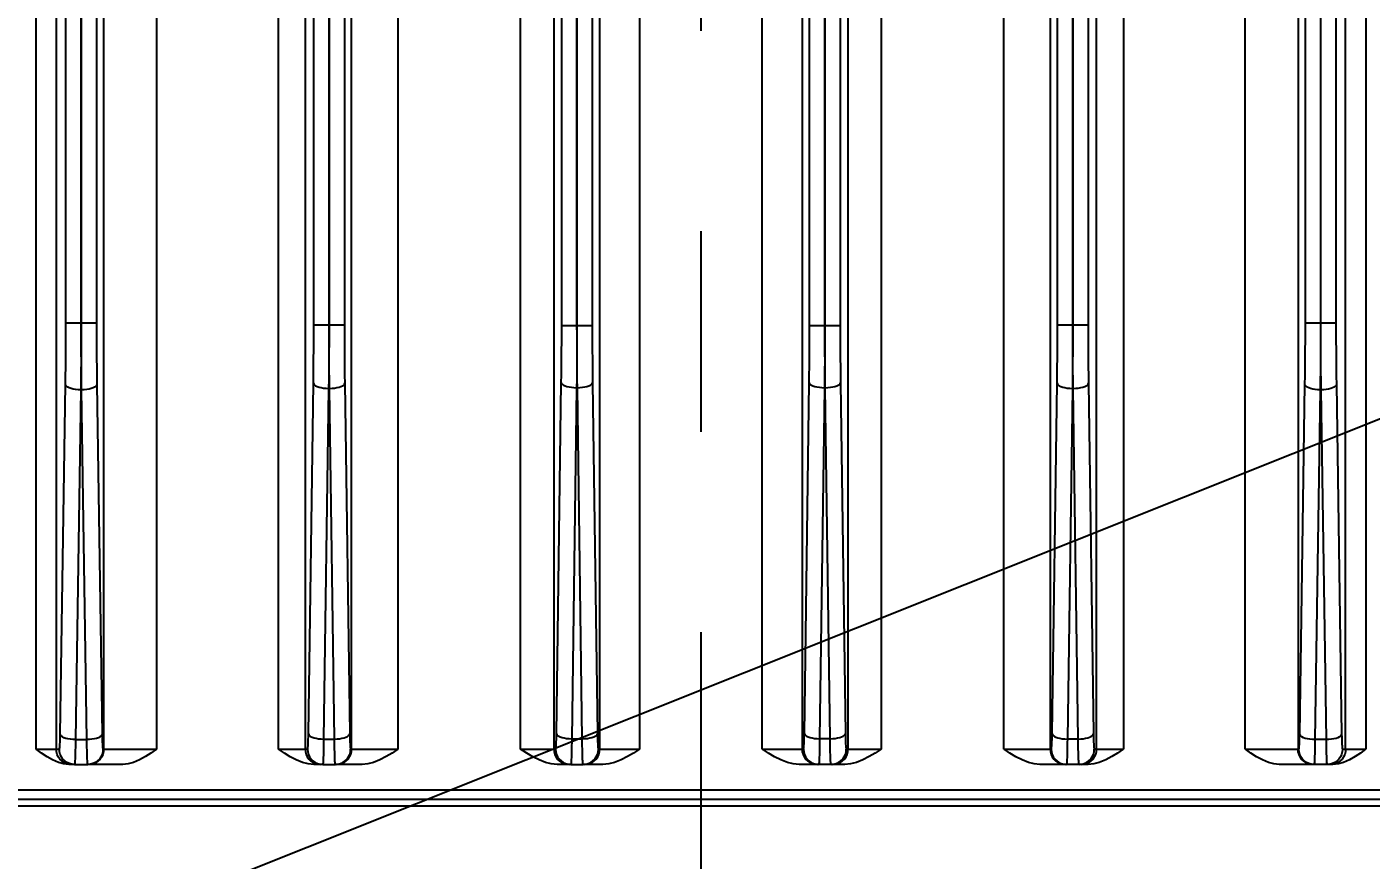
# Model space of a CAD drawing. Header units: millimetres. Extents: x 184 to 2141, y 95 to 1347.
# Drawn here: x 791.14 to 833.72, y 685.35 to 711.73 of the extents above; entities that cross this region are included whole.
import ezdxf
from ezdxf import colors
from ezdxf.entities.mleader import LeaderData, LeaderLine
from ezdxf.math import Vec2, Vec3

# ---------------------------------------------------------------- set-up
doc = ezdxf.new("R2010")
doc.units = ezdxf.units.MM
doc.linetypes.add('CENTER', pattern=[50.8, 31.75, -6.35, 6.35, -6.35])
doc.layers.add('chuda', color=61, linetype='Continuous')
doc.layers.add('oś', color=151, linetype='CENTER')
doc.styles.get("Standard").update_dxf_attribs({"font": 'arial.ttf'})

msp = doc.modelspace()

# ---------------------------------------------------------------- linework, layer by layer
at = {"color": 7, "linetype": 'Continuous'}
for p, q in [((791.428, 688.86), (791.428, 783.823)), ((792.066, 783.823), (792.066, 688.86)), ((793.571, 688.86), (793.571, 783.823)), ((795.244, 783.823), (795.244, 688.86)), ((799.107, 688.86), (799.107, 783.823)), ((799.953, 783.823), (799.953, 688.86)), ((801.424, 688.86), (801.424, 783.823)), ((802.891, 783.823), (802.891, 688.86)), ((806.775, 688.86), (806.775, 783.823)), ((807.827, 783.823), (807.827, 688.86)), ((809.284, 688.86), (809.284, 783.823)), ((810.544, 783.823), (810.544, 688.86)), ((814.434, 688.86), (814.434, 783.823)), ((815.694, 783.823), (815.694, 688.86)), ((817.151, 688.86), (817.151, 783.823)), ((818.203, 783.823), (818.203, 688.86)), ((822.087, 688.86), (822.087, 783.823)), ((823.554, 783.823), (823.554, 688.86)), ((825.025, 688.86), (825.025, 783.823)), ((825.871, 783.823), (825.871, 688.86)), ((829.734, 688.86), (829.734, 783.823)), ((831.407, 783.823), (831.407, 688.86)), ((832.912, 688.86), (832.912, 783.823)), ((833.55, 783.823), (833.55, 688.86)), ((792.372, 702.355), (792.372, 773.469)), ((792.855, 773.469), (792.855, 702.355)), ((792.857, 702.355), (792.857, 773.469)), ((793.34, 773.469), (793.34, 702.355)), ((800.225, 702.301), (800.225, 773.523)), ((800.708, 773.523), (800.708, 702.301)), ((800.71, 702.301), (800.71, 773.523)), ((801.193, 773.523), (801.193, 702.301)), ((808.079, 702.274), (808.079, 773.55)), ((808.562, 773.55), (808.562, 702.274)), ((808.563, 702.274), (808.563, 773.55)), ((809.046, 773.55), (809.046, 702.274)), ((815.932, 702.274), (815.932, 773.55)), ((816.415, 773.55), (816.415, 702.274)), ((816.417, 702.274), (816.417, 773.55)), ((816.899, 773.55), (816.899, 702.274)), ((823.785, 702.301), (823.785, 773.523)), ((824.268, 773.523), (824.268, 702.301)), ((824.27, 702.301), (824.27, 773.523)), ((824.753, 773.523), (824.753, 702.301)), ((831.638, 702.355), (831.638, 773.469)), ((832.121, 773.469), (832.121, 702.355)), ((832.123, 702.355), (832.123, 773.469)), ((832.606, 773.469), (832.606, 702.355)), ((792.855, 702.355), (792.372, 702.355)), ((792.855, 702.355), (792.857, 702.355)), ((793.34, 702.355), (792.857, 702.355)), ((800.225, 702.301), (800.708, 702.301)), ((800.708, 702.301), (800.71, 702.301)), ((800.71, 702.301), (801.193, 702.301)), ((808.079, 702.274), (808.562, 702.274)), ((808.562, 702.274), (808.563, 702.274)), ((808.563, 702.274), (809.046, 702.274)), ((815.932, 702.274), (816.415, 702.274)), ((816.417, 702.274), (816.415, 702.274)), ((816.417, 702.274), (816.899, 702.274)), ((823.785, 702.301), (824.268, 702.301)), ((824.27, 702.301), (824.268, 702.301)), ((824.27, 702.301), (824.753, 702.301)), ((832.121, 702.355), (831.638, 702.355)), ((832.123, 702.355), (832.121, 702.355)), ((832.606, 702.355), (832.123, 702.355)), ((792.192, 689.331), (792.358, 700.41)), ((792.841, 700.241), (792.675, 689.162)), ((792.841, 700.241), (792.871, 700.241)), ((793.037, 689.162), (792.871, 700.241)), ((793.354, 700.41), (793.52, 689.331)), ((800.055, 689.343), (800.213, 700.447)), ((800.696, 700.286), (800.538, 689.182)), ((800.696, 700.286), (800.723, 700.286)), ((800.881, 689.182), (800.723, 700.286)), ((801.206, 700.447), (801.364, 689.343)), ((807.913, 689.349), (808.067, 700.466)), ((808.549, 700.309), (808.396, 689.192)), ((808.549, 700.309), (808.576, 700.309)), ((808.729, 689.192), (808.576, 700.309)), ((809.058, 700.466), (809.212, 689.349)), ((815.766, 689.349), (815.92, 700.466)), ((816.403, 700.309), (816.249, 689.192)), ((816.429, 700.309), (816.403, 700.309)), ((816.582, 689.192), (816.429, 700.309)), ((816.912, 700.466), (817.065, 689.349)), ((823.615, 689.343), (823.772, 700.447)), ((824.255, 700.286), (824.097, 689.182)), ((824.283, 700.286), (824.255, 700.286)), ((824.44, 689.182), (824.283, 700.286)), ((824.765, 700.447), (824.923, 689.343)), ((831.458, 689.331), (831.624, 700.41)), ((832.107, 700.241), (831.941, 689.162)), ((832.137, 700.241), (832.107, 700.241)), ((832.303, 689.162), (832.137, 700.241)), ((832.62, 700.41), (832.786, 689.331)), ((792.675, 689.162), (793.037, 689.162)), ((800.538, 689.182), (800.881, 689.182)), ((808.396, 689.192), (808.729, 689.192)), ((816.582, 689.192), (816.249, 689.192)), ((824.44, 689.182), (824.097, 689.182)), ((832.303, 689.162), (831.941, 689.162)), ((791.428, 688.86), (792.066, 688.86)), ((792.066, 688.86), (792.165, 688.86)), ((793.547, 688.86), (793.571, 688.86)), ((793.571, 688.86), (795.244, 688.86)), ((799.107, 688.86), (799.953, 688.86)), ((799.953, 688.86), (800.027, 688.86)), ((801.391, 688.86), (801.424, 688.86)), ((801.424, 688.86), (802.891, 688.86)), ((806.775, 688.86), (807.827, 688.86)), ((807.827, 688.86), (807.885, 688.86)), ((809.24, 688.86), (809.284, 688.86)), ((809.284, 688.86), (810.544, 688.86)), ((814.434, 688.86), (815.694, 688.86)), ((815.694, 688.86), (815.739, 688.86)), ((817.093, 688.86), (817.151, 688.86)), ((817.151, 688.86), (818.203, 688.86)), ((822.087, 688.86), (823.554, 688.86)), ((823.554, 688.86), (823.587, 688.86)), ((824.951, 688.86), (825.025, 688.86)), ((825.025, 688.86), (825.871, 688.86)), ((829.734, 688.86), (831.407, 688.86)), ((831.407, 688.86), (831.431, 688.86)), ((832.813, 688.86), (832.912, 688.86)), ((832.912, 688.86), (833.55, 688.86)), ((792.549, 688.376), (792.466, 688.376)), ((792.648, 688.376), (792.549, 688.376)), ((792.648, 688.376), (793.065, 688.376)), ((793.088, 688.376), (793.065, 688.376)), ((794.173, 688.376), (793.088, 688.376)), ((800.436, 688.376), (800.226, 688.376)), ((800.51, 688.376), (800.436, 688.376)), ((800.51, 688.376), (800.908, 688.376)), ((800.941, 688.376), (800.908, 688.376)), ((801.753, 688.376), (800.941, 688.376)), ((808.31, 688.376), (807.935, 688.376)), ((808.368, 688.376), (808.31, 688.376)), ((808.368, 688.376), (808.757, 688.376)), ((808.801, 688.376), (808.757, 688.376)), ((809.378, 688.376), (808.801, 688.376)), ((816.177, 688.376), (815.6, 688.376)), ((816.221, 688.376), (816.177, 688.376)), ((816.61, 688.376), (816.221, 688.376)), ((816.668, 688.376), (816.61, 688.376)), ((817.043, 688.376), (816.668, 688.376)), ((824.037, 688.376), (823.225, 688.376)), ((824.07, 688.376), (824.037, 688.376)), ((824.468, 688.376), (824.07, 688.376)), ((824.543, 688.376), (824.468, 688.376)), ((824.752, 688.376), (824.543, 688.376)), ((831.89, 688.376), (830.805, 688.376)), ((831.914, 688.376), (831.89, 688.376)), ((832.331, 688.376), (831.914, 688.376)), ((832.429, 688.376), (832.331, 688.376)), ((832.512, 688.376), (832.429, 688.376)), ((788.924, 687.571), (836.054, 687.571)), ((836.697, 687.06), (788.282, 687.06)), ((836.237, 687.263), (788.741, 687.263))]:
    msp.add_line(p, q, dxfattribs=at)
at = {"color": 7, "linetype": 'Continuous', "flags": 128}
for points in [[(792.358, 700.41), (792.362, 700.679), (792.365, 700.951), (792.368, 701.228), (792.37, 701.507), (792.371, 701.789), (792.372, 702.072), (792.372, 702.355)], [(792.855, 702.355), (792.855, 702.047), (792.854, 701.739), (792.853, 701.433), (792.851, 701.13), (792.848, 700.829), (792.845, 700.533), (792.841, 700.241)], [(792.871, 700.241), (792.867, 700.533), (792.864, 700.829), (792.862, 701.13), (792.86, 701.433), (792.858, 701.739), (792.857, 702.047), (792.857, 702.355)], [(793.34, 702.355), (793.34, 702.072), (793.341, 701.789), (793.342, 701.507), (793.344, 701.228), (793.347, 700.951), (793.35, 700.679), (793.354, 700.41)], [(800.213, 700.447), (800.216, 700.704), (800.219, 700.964), (800.221, 701.228), (800.223, 701.494), (800.224, 701.762), (800.225, 702.031), (800.225, 702.301)], [(800.708, 702.301), (800.708, 702.008), (800.707, 701.715), (800.706, 701.424), (800.704, 701.134), (800.702, 700.848), (800.699, 700.565), (800.696, 700.286)], [(800.723, 700.286), (800.72, 700.565), (800.717, 700.848), (800.714, 701.134), (800.713, 701.424), (800.711, 701.715), (800.71, 702.008), (800.71, 702.301)], [(801.193, 702.301), (801.193, 702.031), (801.194, 701.762), (801.195, 701.494), (801.197, 701.228), (801.2, 700.964), (801.202, 700.704), (801.206, 700.447)], [(808.067, 700.466), (808.07, 700.716), (808.072, 700.971), (808.075, 701.228), (808.076, 701.487), (808.078, 701.749), (808.078, 702.011), (808.079, 702.274)], [(808.562, 702.274), (808.561, 701.988), (808.561, 701.703), (808.559, 701.419), (808.558, 701.137), (808.555, 700.857), (808.553, 700.581), (808.549, 700.309)], [(808.576, 700.309), (808.572, 700.581), (808.57, 700.857), (808.567, 701.137), (808.566, 701.419), (808.564, 701.703), (808.564, 701.988), (808.563, 702.274)], [(809.046, 702.274), (809.046, 702.011), (809.047, 701.749), (809.048, 701.487), (809.05, 701.228), (809.052, 700.971), (809.055, 700.716), (809.058, 700.466)], [(815.92, 700.466), (815.923, 700.716), (815.926, 700.971), (815.928, 701.228), (815.93, 701.487), (815.931, 701.749), (815.932, 702.011), (815.932, 702.274)], [(816.415, 702.274), (816.415, 701.988), (816.414, 701.703), (816.413, 701.419), (816.411, 701.137), (816.409, 700.857), (816.406, 700.581), (816.403, 700.309)], [(816.429, 700.309), (816.425, 700.581), (816.423, 700.857), (816.421, 701.137), (816.419, 701.419), (816.418, 701.703), (816.417, 701.988), (816.417, 702.274)], [(816.899, 702.274), (816.9, 702.011), (816.9, 701.749), (816.902, 701.487), (816.903, 701.228), (816.906, 700.971), (816.908, 700.716), (816.912, 700.466)], [(823.772, 700.447), (823.776, 700.704), (823.779, 700.964), (823.781, 701.228), (823.783, 701.494), (823.784, 701.762), (823.785, 702.031), (823.785, 702.301)], [(824.268, 702.301), (824.268, 702.008), (824.267, 701.715), (824.266, 701.424), (824.264, 701.134), (824.261, 700.848), (824.259, 700.565), (824.255, 700.286)], [(824.283, 700.286), (824.279, 700.565), (824.276, 700.848), (824.274, 701.134), (824.272, 701.424), (824.271, 701.715), (824.27, 702.008), (824.27, 702.301)], [(824.753, 702.301), (824.753, 702.031), (824.754, 701.762), (824.755, 701.494), (824.757, 701.228), (824.759, 700.964), (824.762, 700.704), (824.765, 700.447)], [(831.624, 700.41), (831.628, 700.679), (831.631, 700.951), (831.634, 701.228), (831.636, 701.507), (831.637, 701.789), (831.638, 702.072), (831.638, 702.355)], [(832.121, 702.355), (832.121, 702.047), (832.12, 701.739), (832.119, 701.433), (832.117, 701.13), (832.114, 700.829), (832.111, 700.533), (832.107, 700.241)], [(832.137, 700.241), (832.133, 700.533), (832.13, 700.829), (832.128, 701.13), (832.126, 701.433), (832.124, 701.739), (832.123, 702.047), (832.123, 702.355)], [(832.606, 702.355), (832.606, 702.072), (832.607, 701.789), (832.608, 701.507), (832.61, 701.228), (832.613, 700.951), (832.616, 700.679), (832.62, 700.41)], [(792.841, 700.241), (792.759, 700.245), (792.68, 700.253), (792.605, 700.266), (792.537, 700.283), (792.477, 700.304), (792.429, 700.328), (792.392, 700.354), (792.368, 700.382), (792.358, 700.41)], [(793.354, 700.41), (793.344, 700.382), (793.32, 700.354), (793.283, 700.328), (793.235, 700.304), (793.175, 700.283), (793.107, 700.266), (793.033, 700.253), (792.953, 700.245), (792.871, 700.241)], [(800.213, 700.447), (800.223, 700.42), (800.247, 700.393), (800.283, 700.368), (800.332, 700.346), (800.391, 700.326), (800.459, 700.31), (800.534, 700.297), (800.614, 700.289), (800.696, 700.286)], [(800.723, 700.286), (800.805, 700.289), (800.884, 700.297), (800.959, 700.31), (801.027, 700.326), (801.087, 700.346), (801.135, 700.368), (801.172, 700.393), (801.196, 700.42), (801.206, 700.447)], [(808.067, 700.466), (808.077, 700.439), (808.1, 700.413), (808.137, 700.389), (808.186, 700.367), (808.245, 700.347), (808.313, 700.332), (808.388, 700.32), (808.468, 700.312), (808.549, 700.309)], [(808.576, 700.309), (808.657, 700.312), (808.737, 700.32), (808.812, 700.332), (808.88, 700.347), (808.939, 700.367), (808.988, 700.389), (809.025, 700.413), (809.048, 700.439), (809.058, 700.466)], [(815.92, 700.466), (815.93, 700.439), (815.954, 700.413), (815.99, 700.389), (816.039, 700.367), (816.098, 700.347), (816.166, 700.332), (816.241, 700.32), (816.321, 700.312), (816.403, 700.309)], [(816.429, 700.309), (816.511, 700.312), (816.59, 700.32), (816.665, 700.332), (816.733, 700.347), (816.792, 700.367), (816.841, 700.389), (816.878, 700.413), (816.901, 700.439), (816.912, 700.466)], [(823.772, 700.447), (823.782, 700.42), (823.806, 700.393), (823.843, 700.368), (823.892, 700.346), (823.951, 700.326), (824.019, 700.31), (824.094, 700.297), (824.173, 700.289), (824.255, 700.286)], [(824.283, 700.286), (824.364, 700.289), (824.444, 700.297), (824.519, 700.31), (824.587, 700.326), (824.646, 700.346), (824.695, 700.368), (824.732, 700.393), (824.755, 700.42), (824.765, 700.447)], [(832.107, 700.241), (832.025, 700.245), (831.946, 700.253), (831.871, 700.266), (831.803, 700.283), (831.743, 700.304), (831.695, 700.328), (831.658, 700.354), (831.634, 700.382), (831.624, 700.41)], [(832.62, 700.41), (832.61, 700.382), (832.586, 700.354), (832.549, 700.328), (832.501, 700.304), (832.441, 700.283), (832.373, 700.266), (832.299, 700.253), (832.219, 700.245), (832.137, 700.241)], [(792.165, 688.86), (792.169, 688.866), (792.172, 688.886), (792.176, 688.918), (792.18, 688.963), (792.183, 689.018), (792.186, 689.084), (792.188, 689.159), (792.19, 689.242), (792.192, 689.331)], [(792.675, 689.162), (792.593, 689.165), (792.513, 689.174), (792.438, 689.187), (792.37, 689.204), (792.311, 689.224), (792.263, 689.248), (792.226, 689.274), (792.202, 689.302), (792.192, 689.331)], [(792.675, 689.162), (792.674, 689.04), (792.672, 688.924), (792.67, 688.817), (792.668, 688.719), (792.665, 688.632), (792.663, 688.556), (792.66, 688.492), (792.657, 688.442), (792.654, 688.406), (792.651, 688.384), (792.648, 688.376)], [(793.52, 689.331), (793.51, 689.302), (793.486, 689.274), (793.45, 689.248), (793.401, 689.224), (793.342, 689.204), (793.274, 689.187), (793.199, 689.174), (793.119, 689.165), (793.037, 689.162)], [(793.065, 688.376), (793.061, 688.384), (793.058, 688.406), (793.055, 688.442), (793.052, 688.492), (793.049, 688.556), (793.047, 688.632), (793.044, 688.719), (793.042, 688.817), (793.04, 688.924), (793.039, 689.04), (793.037, 689.162)], [(793.52, 689.331), (793.522, 689.242), (793.524, 689.159), (793.526, 689.084), (793.529, 689.018), (793.533, 688.963), (793.536, 688.918), (793.54, 688.886), (793.544, 688.866), (793.547, 688.86)], [(800.027, 688.86), (800.031, 688.866), (800.035, 688.887), (800.039, 688.92), (800.043, 688.965), (800.046, 689.023), (800.049, 689.09), (800.051, 689.167), (800.053, 689.252), (800.055, 689.343)], [(800.055, 689.343), (800.065, 689.316), (800.089, 689.289), (800.126, 689.264), (800.174, 689.241), (800.233, 689.222), (800.301, 689.205), (800.376, 689.193), (800.456, 689.185), (800.538, 689.182)], [(800.538, 689.182), (800.537, 689.067), (800.535, 688.958), (800.534, 688.856), (800.532, 688.761), (800.53, 688.675), (800.527, 688.598), (800.525, 688.532), (800.522, 688.477), (800.519, 688.433), (800.516, 688.402), (800.513, 688.383), (800.51, 688.376)], [(800.881, 689.182), (800.963, 689.185), (801.042, 689.193), (801.117, 689.205), (801.185, 689.222), (801.244, 689.241), (801.293, 689.264), (801.33, 689.289), (801.354, 689.316), (801.364, 689.343)], [(800.908, 688.376), (800.905, 688.383), (800.902, 688.402), (800.899, 688.433), (800.897, 688.477), (800.894, 688.532), (800.891, 688.598), (800.889, 688.675), (800.887, 688.761), (800.885, 688.856), (800.883, 688.958), (800.882, 689.067), (800.881, 689.182)], [(801.364, 689.343), (801.365, 689.252), (801.367, 689.167), (801.37, 689.09), (801.373, 689.023), (801.376, 688.965), (801.379, 688.92), (801.383, 688.887), (801.387, 688.866), (801.391, 688.86)], [(807.885, 688.86), (807.889, 688.867), (807.893, 688.887), (807.897, 688.921), (807.901, 688.967), (807.904, 689.025), (807.907, 689.093), (807.909, 689.171), (807.911, 689.257), (807.913, 689.349)], [(807.913, 689.349), (807.923, 689.322), (807.947, 689.296), (807.984, 689.272), (808.032, 689.25), (808.091, 689.23), (808.159, 689.215), (808.234, 689.203), (808.314, 689.195), (808.396, 689.192)], [(808.396, 689.192), (808.395, 689.076), (808.393, 688.966), (808.392, 688.862), (808.39, 688.766), (808.388, 688.679), (808.385, 688.601), (808.383, 688.534), (808.38, 688.478), (808.377, 688.434), (808.374, 688.402), (808.371, 688.383), (808.368, 688.376)], [(808.729, 689.192), (808.811, 689.195), (808.891, 689.203), (808.965, 689.215), (809.033, 689.23), (809.093, 689.25), (809.141, 689.272), (809.178, 689.296), (809.202, 689.322), (809.212, 689.349)], [(808.757, 688.376), (808.754, 688.383), (808.751, 688.402), (808.748, 688.434), (808.745, 688.478), (808.742, 688.534), (808.74, 688.601), (808.737, 688.679), (808.735, 688.766), (808.733, 688.862), (808.732, 688.966), (808.73, 689.076), (808.729, 689.192)], [(809.212, 689.349), (809.214, 689.257), (809.216, 689.171), (809.218, 689.093), (809.221, 689.025), (809.224, 688.967), (809.228, 688.921), (809.232, 688.887), (809.236, 688.867), (809.24, 688.86)], [(815.739, 688.86), (815.743, 688.867), (815.746, 688.887), (815.75, 688.921), (815.754, 688.967), (815.757, 689.025), (815.76, 689.093), (815.762, 689.171), (815.765, 689.257), (815.766, 689.349)], [(815.766, 689.349), (815.776, 689.322), (815.8, 689.296), (815.837, 689.272), (815.885, 689.25), (815.945, 689.23), (816.013, 689.215), (816.088, 689.203), (816.167, 689.195), (816.249, 689.192)], [(816.249, 689.192), (816.248, 689.076), (816.246, 688.966), (816.245, 688.862), (816.243, 688.766), (816.241, 688.679), (816.238, 688.601), (816.236, 688.534), (816.233, 688.478), (816.23, 688.434), (816.227, 688.402), (816.224, 688.383), (816.221, 688.376)], [(816.582, 689.192), (816.664, 689.195), (816.744, 689.203), (816.819, 689.215), (816.887, 689.23), (816.946, 689.25), (816.995, 689.272), (817.031, 689.296), (817.055, 689.322), (817.065, 689.349)], [(816.61, 688.376), (816.607, 688.383), (816.604, 688.402), (816.601, 688.434), (816.598, 688.478), (816.595, 688.534), (816.593, 688.601), (816.591, 688.679), (816.588, 688.766), (816.587, 688.862), (816.585, 688.966), (816.583, 689.076), (816.582, 689.192)], [(817.065, 689.349), (817.067, 689.257), (817.069, 689.171), (817.071, 689.093), (817.074, 689.025), (817.078, 688.967), (817.081, 688.921), (817.085, 688.887), (817.089, 688.867), (817.093, 688.86)], [(823.587, 688.86), (823.591, 688.866), (823.595, 688.887), (823.599, 688.92), (823.602, 688.965), (823.605, 689.023), (823.608, 689.09), (823.611, 689.167), (823.613, 689.252), (823.615, 689.343)], [(823.615, 689.343), (823.625, 689.316), (823.648, 689.289), (823.685, 689.264), (823.734, 689.241), (823.793, 689.222), (823.861, 689.205), (823.936, 689.193), (824.015, 689.185), (824.097, 689.182)], [(824.097, 689.182), (824.096, 689.067), (824.095, 688.958), (824.093, 688.856), (824.091, 688.761), (824.089, 688.675), (824.087, 688.598), (824.084, 688.532), (824.082, 688.477), (824.079, 688.433), (824.076, 688.402), (824.073, 688.383), (824.07, 688.376)], [(824.44, 689.182), (824.522, 689.185), (824.602, 689.193), (824.677, 689.205), (824.745, 689.222), (824.804, 689.241), (824.853, 689.264), (824.889, 689.289), (824.913, 689.316), (824.923, 689.343)], [(824.468, 688.376), (824.465, 688.383), (824.462, 688.402), (824.459, 688.433), (824.456, 688.477), (824.453, 688.532), (824.451, 688.598), (824.449, 688.675), (824.446, 688.761), (824.445, 688.856), (824.443, 688.958), (824.441, 689.067), (824.44, 689.182)], [(824.923, 689.343), (824.925, 689.252), (824.927, 689.167), (824.929, 689.09), (824.932, 689.023), (824.936, 688.965), (824.939, 688.92), (824.943, 688.887), (824.947, 688.866), (824.951, 688.86)], [(831.431, 688.86), (831.435, 688.866), (831.438, 688.886), (831.442, 688.918), (831.446, 688.963), (831.449, 689.018), (831.452, 689.084), (831.454, 689.159), (831.456, 689.242), (831.458, 689.331)], [(831.941, 689.162), (831.859, 689.165), (831.779, 689.174), (831.704, 689.187), (831.636, 689.204), (831.577, 689.224), (831.529, 689.248), (831.492, 689.274), (831.468, 689.302), (831.458, 689.331)], [(831.941, 689.162), (831.94, 689.04), (831.938, 688.924), (831.936, 688.817), (831.934, 688.719), (831.931, 688.632), (831.929, 688.556), (831.926, 688.492), (831.923, 688.442), (831.92, 688.406), (831.917, 688.384), (831.914, 688.376)], [(832.786, 689.331), (832.776, 689.302), (832.752, 689.274), (832.716, 689.248), (832.667, 689.224), (832.608, 689.204), (832.54, 689.187), (832.465, 689.174), (832.385, 689.165), (832.303, 689.162)], [(832.331, 688.376), (832.327, 688.384), (832.324, 688.406), (832.321, 688.442), (832.318, 688.492), (832.315, 688.556), (832.313, 688.632), (832.31, 688.719), (832.308, 688.817), (832.306, 688.924), (832.305, 689.04), (832.303, 689.162)], [(832.786, 689.331), (832.788, 689.242), (832.79, 689.159), (832.792, 689.084), (832.795, 689.018), (832.799, 688.963), (832.802, 688.918), (832.806, 688.886), (832.81, 688.866), (832.813, 688.86)], [(792.466, 688.376), (792.3, 688.393), (792.134, 688.439), (791.95, 688.52), (791.774, 688.621), (791.601, 688.736), (791.431, 688.857), (791.428, 688.86)], [(792.549, 688.376), (792.465, 688.384), (792.384, 688.406), (792.308, 688.441), (792.239, 688.49), (792.179, 688.549), (792.131, 688.618), (792.095, 688.694), (792.074, 688.776), (792.066, 688.86)], [(792.648, 688.376), (792.564, 688.384), (792.482, 688.406), (792.406, 688.441), (792.337, 688.49), (792.278, 688.549), (792.229, 688.618), (792.194, 688.694), (792.172, 688.776), (792.165, 688.86)], [(793.547, 688.86), (793.54, 688.776), (793.518, 688.694), (793.483, 688.618), (793.434, 688.549), (793.375, 688.49), (793.306, 688.441), (793.23, 688.406), (793.148, 688.384), (793.065, 688.376)], [(793.571, 688.86), (793.564, 688.776), (793.542, 688.694), (793.506, 688.618), (793.458, 688.549), (793.399, 688.49), (793.33, 688.441), (793.253, 688.406), (793.172, 688.384), (793.088, 688.376)], [(795.244, 688.86), (795.241, 688.857), (795.067, 688.738), (794.89, 688.624), (794.705, 688.522), (794.513, 688.439), (794.347, 688.394), (794.173, 688.376)], [(800.226, 688.376), (800.047, 688.393), (799.869, 688.439), (799.671, 688.52), (799.481, 688.621), (799.294, 688.736), (799.111, 688.857), (799.107, 688.86)], [(799.953, 688.86), (799.96, 688.776), (799.982, 688.694), (800.017, 688.618), (800.066, 688.549), (800.125, 688.49), (800.194, 688.441), (800.27, 688.406), (800.352, 688.384), (800.436, 688.376)], [(800.027, 688.86), (800.035, 688.776), (800.057, 688.694), (800.092, 688.618), (800.14, 688.549), (800.2, 688.49), (800.269, 688.441), (800.345, 688.406), (800.426, 688.384), (800.51, 688.376)], [(800.908, 688.376), (800.992, 688.384), (801.073, 688.406), (801.15, 688.441), (801.219, 688.49), (801.278, 688.549), (801.326, 688.618), (801.362, 688.694), (801.384, 688.776), (801.391, 688.86)], [(800.941, 688.376), (801.025, 688.384), (801.107, 688.406), (801.183, 688.441), (801.252, 688.49), (801.311, 688.549), (801.36, 688.618), (801.395, 688.694), (801.417, 688.776), (801.424, 688.86)], [(802.891, 688.86), (802.887, 688.857), (802.703, 688.738), (802.516, 688.624), (802.319, 688.522), (802.115, 688.439), (801.938, 688.394), (801.753, 688.376)], [(807.935, 688.376), (807.75, 688.393), (807.565, 688.439), (807.36, 688.52), (807.163, 688.621), (806.969, 688.736), (806.778, 688.857), (806.775, 688.86)], [(807.827, 688.86), (807.835, 688.776), (807.857, 688.694), (807.892, 688.618), (807.94, 688.549), (808, 688.49), (808.069, 688.441), (808.145, 688.406), (808.226, 688.384), (808.31, 688.376)], [(807.885, 688.86), (807.893, 688.776), (807.914, 688.694), (807.95, 688.618), (807.998, 688.549), (808.058, 688.49), (808.127, 688.441), (808.203, 688.406), (808.284, 688.384), (808.368, 688.376)], [(808.757, 688.376), (808.841, 688.384), (808.922, 688.406), (808.998, 688.441), (809.067, 688.49), (809.127, 688.549), (809.175, 688.618), (809.21, 688.694), (809.232, 688.776), (809.24, 688.86)], [(808.801, 688.376), (808.885, 688.384), (808.966, 688.406), (809.043, 688.441), (809.112, 688.49), (809.171, 688.549), (809.219, 688.618), (809.255, 688.694), (809.277, 688.776), (809.284, 688.86)], [(810.544, 688.86), (810.54, 688.857), (810.352, 688.738), (810.16, 688.624), (809.959, 688.522), (809.749, 688.439), (809.568, 688.394), (809.378, 688.376)], [(815.6, 688.376), (815.415, 688.393), (815.229, 688.439), (815.023, 688.52), (814.825, 688.621), (814.63, 688.736), (814.438, 688.857), (814.434, 688.86)], [(815.694, 688.86), (815.701, 688.776), (815.723, 688.694), (815.759, 688.618), (815.807, 688.549), (815.866, 688.49), (815.935, 688.441), (816.012, 688.406), (816.093, 688.384), (816.177, 688.376)], [(815.739, 688.86), (815.746, 688.776), (815.768, 688.694), (815.803, 688.618), (815.852, 688.549), (815.911, 688.49), (815.98, 688.441), (816.056, 688.406), (816.138, 688.384), (816.221, 688.376)], [(816.61, 688.376), (816.694, 688.384), (816.775, 688.406), (816.851, 688.441), (816.92, 688.49), (816.98, 688.549), (817.028, 688.618), (817.064, 688.694), (817.085, 688.776), (817.093, 688.86)], [(816.668, 688.376), (816.752, 688.384), (816.833, 688.406), (816.909, 688.441), (816.978, 688.49), (817.038, 688.549), (817.086, 688.618), (817.122, 688.694), (817.143, 688.776), (817.151, 688.86)], [(818.203, 688.86), (818.2, 688.857), (818.013, 688.738), (817.822, 688.624), (817.622, 688.522), (817.413, 688.439), (817.232, 688.394), (817.043, 688.376)], [(823.225, 688.376), (823.044, 688.393), (822.863, 688.439), (822.662, 688.52), (822.469, 688.621), (822.278, 688.736), (822.091, 688.857), (822.087, 688.86)], [(823.554, 688.86), (823.561, 688.776), (823.583, 688.694), (823.619, 688.618), (823.667, 688.549), (823.726, 688.49), (823.795, 688.441), (823.872, 688.406), (823.953, 688.384), (824.037, 688.376)], [(823.587, 688.86), (823.594, 688.776), (823.616, 688.694), (823.652, 688.618), (823.7, 688.549), (823.76, 688.49), (823.829, 688.441), (823.905, 688.406), (823.986, 688.384), (824.07, 688.376)], [(824.468, 688.376), (824.552, 688.384), (824.633, 688.406), (824.709, 688.441), (824.778, 688.49), (824.838, 688.549), (824.886, 688.618), (824.922, 688.694), (824.943, 688.776), (824.951, 688.86)], [(824.543, 688.376), (824.626, 688.384), (824.708, 688.406), (824.784, 688.441), (824.853, 688.49), (824.912, 688.549), (824.961, 688.618), (824.996, 688.694), (825.018, 688.776), (825.025, 688.86)], [(825.871, 688.86), (825.867, 688.857), (825.687, 688.738), (825.504, 688.624), (825.311, 688.522), (825.109, 688.439), (824.935, 688.394), (824.752, 688.376)], [(830.805, 688.376), (830.636, 688.393), (830.466, 688.439), (830.276, 688.52), (830.094, 688.621), (829.914, 688.736), (829.737, 688.857), (829.734, 688.86)], [(831.89, 688.376), (831.806, 688.384), (831.725, 688.406), (831.648, 688.441), (831.579, 688.49), (831.52, 688.549), (831.472, 688.618), (831.436, 688.694), (831.414, 688.776), (831.407, 688.86)], [(831.914, 688.376), (831.83, 688.384), (831.748, 688.406), (831.672, 688.441), (831.603, 688.49), (831.544, 688.549), (831.495, 688.618), (831.46, 688.694), (831.438, 688.776), (831.431, 688.86)], [(832.813, 688.86), (832.806, 688.776), (832.784, 688.694), (832.749, 688.618), (832.7, 688.549), (832.641, 688.49), (832.572, 688.441), (832.496, 688.406), (832.414, 688.384), (832.331, 688.376)], [(832.912, 688.86), (832.905, 688.776), (832.883, 688.694), (832.847, 688.618), (832.799, 688.549), (832.739, 688.49), (832.67, 688.441), (832.594, 688.406), (832.513, 688.384), (832.429, 688.376)], [(833.55, 688.86), (833.547, 688.857), (833.38, 688.738), (833.21, 688.624), (833.031, 688.522), (832.844, 688.439), (832.682, 688.394), (832.512, 688.376)]]:
    msp.add_lwpolyline(points, dxfattribs=at)
at = {"layer": 'oś'}
msp.add_line((812.489, 844.965), (812.489, 476.626), dxfattribs=at)

# ---------------------------------------------------------------- leaders
at = {"layer": 'chuda'}
ml = msp.add_multileader_mtext('Standard', dxfattribs=at)
ml.set_content('55', color=256)
ml.set_leader_properties()
ml.build(insert=Vec2(0, 0))
ctx = ml.context
ctx.base_point, ctx.char_height, ctx.plane_origin = Vec3(519.321, 582.554), 7, Vec3(1076.232, 795.975)
ctx.text_align_type = 2
notes = []
notes.append((ctx, [(0, (1, 1, 0), (541.401, 582.554), (-1, 0), 8, [(0, [(1076.232, 795.975)], 0, [])])]))
ctx.mtext.insert, ctx.mtext.alignment, ctx.mtext.flow_direction = Vec3(531.401, 586.114), 3, 5
ml = msp.add_multileader_mtext('Standard', dxfattribs=at)
ml.set_content('54', color=256)
ml.set_leader_properties()
ml.build(insert=Vec2(0, 0))
ctx = ml.context
ctx.base_point, ctx.char_height, ctx.plane_origin = Vec3(627.694, 608.915), 7, Vec3(1101.298, 785.145)
ctx.text_align_type = 2
notes.append((ctx, [(0, (1, 1, 0), (649.693, 608.915), (-1, 0), 8, [(0, [(1101.298, 785.145)], 0, [])])]))
ctx.mtext.insert, ctx.mtext.alignment, ctx.mtext.flow_direction = Vec3(639.693, 612.475), 3, 5
for ctx, leaders in notes:
    for number, flags, end, landing, length, lines in leaders:
        leader = LeaderData()
        leader.index, (leader.has_last_leader_line, leader.has_dogleg_vector, leader.attachment_direction) = number, flags
        leader.last_leader_point, leader.dogleg_vector, leader.dogleg_length = Vec3(end), Vec3(landing), length
        for number, points, colour, breaks in lines:
            line = LeaderLine()
            line.index, line.vertices, line.color, line.breaks = number, Vec3.list(points), colors.encode_raw_color(colour), breaks
            leader.lines.append(line)
        ctx.leaders.append(leader)

doc.saveas('drawing.dxf')
